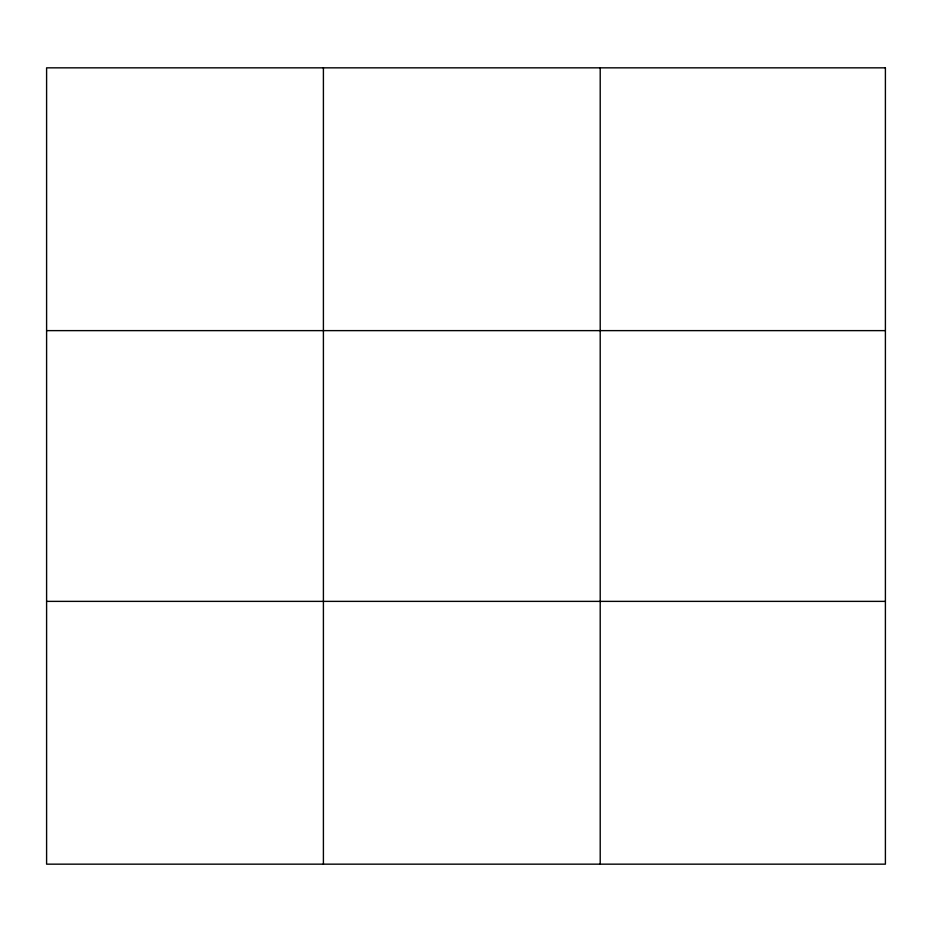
<?xml version="1.0" encoding="UTF-8"?>
<svg xmlns="http://www.w3.org/2000/svg" width="932" height="932" viewBox="0 0 932 932"><rect width="100%" height="100%" fill="white"/><g stroke="black" fill="none" stroke-linecap="round" stroke-linejoin="round"><path stroke-width="1.4" d="M323.404 864.162L323.404 67.838M600.208 864.162L600.208 67.838M46.6 330.627L885.4 330.627M46.6 601.373L885.4 601.373M885.4 67.838L885.4 864.162L46.6 864.162L46.6 67.838L885.4 67.838"/></g></svg>
